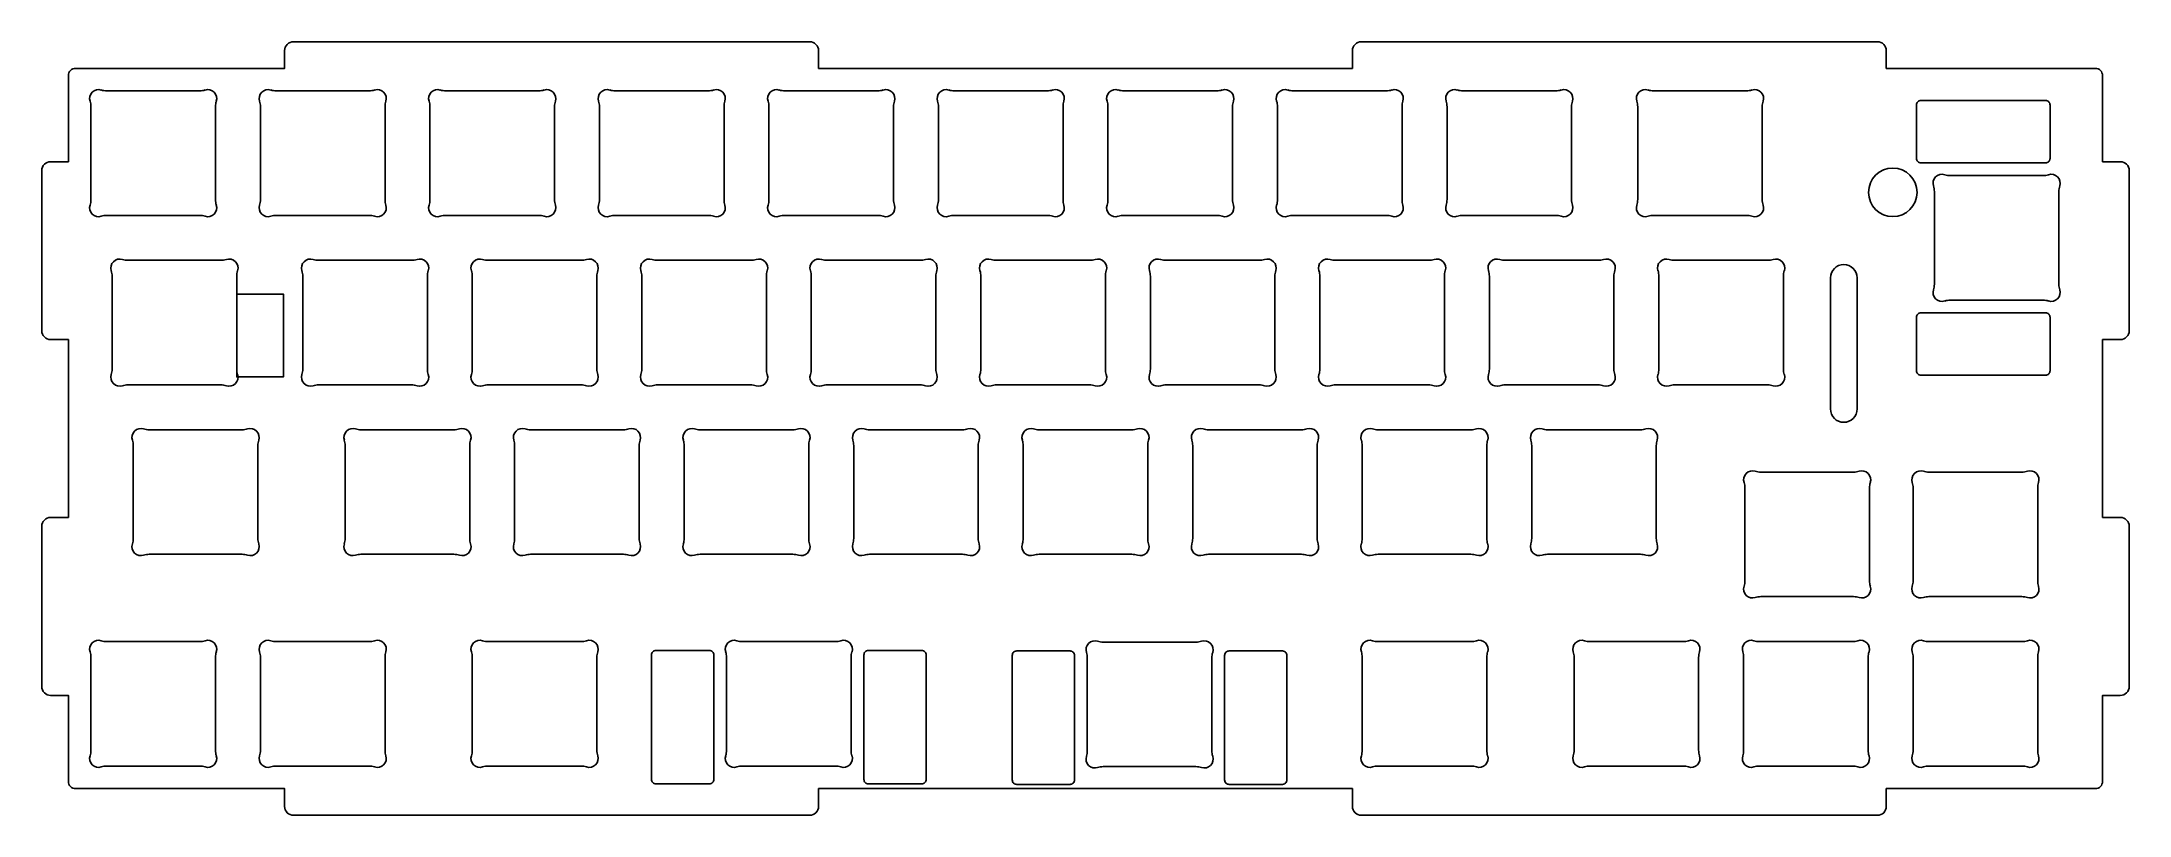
# Model space of a CAD drawing. Header units: millimetres. Extents: x -113 to 121, y -157 to -70.
import ezdxf

# ---------------------------------------------------------------- set-up
doc = ezdxf.new("R2010")
doc.units = ezdxf.units.MM
doc.header["$MEASUREMENT"] = 0

msp = doc.modelspace()

# ---------------------------------------------------------------- linework, layer by layer
at = {"color": 244, "true_color": 0x991b1e}
for p, q in [((-107.58, -77.2), (-107.58, -87.64)), ((-105.8, -75.42), (-95.36, -75.42)), ((-93.58, -77.2), (-93.58, -87.64)), ((-88.53, -77.2), (-88.53, -87.64)), ((-86.75, -75.42), (-76.31, -75.42)), ((-74.53, -77.2), (-74.53, -87.64)), ((-69.48, -77.2), (-69.48, -87.64)), ((-67.7, -75.42), (-57.26, -75.42)), ((-55.48, -77.2), (-55.48, -87.64)), ((-50.43, -77.2), (-50.43, -87.64)), ((-48.65, -75.42), (-38.21, -75.42)), ((-36.43, -77.2), (-36.43, -87.64)), ((-31.38, -77.2), (-31.38, -87.64)), ((-29.6, -75.42), (-19.16, -75.42)), ((-17.38, -77.2), (-17.38, -87.64)), ((-12.33, -77.2), (-12.33, -87.64)), ((-10.55, -75.42), (-0.11, -75.42)), ((1.67, -77.2), (1.67, -87.64)), ((6.72, -77.2), (6.72, -87.64)), ((8.5, -75.42), (18.94, -75.42)), ((20.72, -77.2), (20.72, -87.64)), ((25.77, -77.2), (25.77, -87.64)), ((27.55, -75.42), (37.99, -75.42)), ((39.77, -77.2), (39.77, -87.64)), ((44.82, -77.2), (44.82, -87.64)), ((46.6, -75.42), (57.04, -75.42)), ((58.82, -77.2), (58.82, -87.64)), ((66.25, -77.2), (66.25, -87.64)), ((68.03, -75.42), (78.47, -75.42)), ((80.25, -77.2), (80.25, -87.64)), ((99.59, -86.73), (99.59, -97.17)), ((101.37, -84.95), (111.81, -84.95)), ((113.59, -86.73), (113.59, -97.17)), ((-105.8, -89.42), (-105.2, -89.42)), ((-105.2, -89.42), (-96.84, -89.42)), ((-96.84, -89.42), (-95.36, -89.42)), ((-86.75, -89.42), (-76.31, -89.42)), ((-67.7, -89.42), (-57.26, -89.42)), ((-48.65, -89.42), (-38.21, -89.42)), ((-29.6, -89.42), (-19.16, -89.42)), ((-10.55, -89.42), (-0.11, -89.42)), ((8.5, -89.42), (18.94, -89.42)), ((27.55, -89.42), (37.99, -89.42)), ((46.6, -89.42), (57.04, -89.42)), ((68.03, -89.42), (68.64, -89.42)), ((68.64, -89.42), (76.99, -89.42)), ((76.99, -89.42), (78.47, -89.42)), ((-103.42, -94.47), (-92.98, -94.47)), ((-81.99, -94.47), (-71.55, -94.47)), ((-62.94, -94.47), (-52.5, -94.47)), ((-43.89, -94.47), (-33.45, -94.47)), ((-24.84, -94.47), (-14.4, -94.47)), ((-5.79, -94.47), (4.65, -94.47)), ((13.26, -94.47), (23.7, -94.47)), ((32.31, -94.47), (42.75, -94.47)), ((51.36, -94.47), (61.8, -94.47)), ((70.41, -94.47), (80.85, -94.47)), ((-105.2, -96.25), (-105.2, -106.69)), ((-91.2, -96.25), (-91.2, -106.69)), ((-83.77, -96.25), (-83.77, -106.69)), ((-69.77, -96.25), (-69.77, -106.69)), ((-64.72, -96.25), (-64.72, -106.69)), ((-50.72, -96.25), (-50.72, -106.69)), ((-45.67, -96.25), (-45.67, -106.69)), ((-31.67, -96.25), (-31.67, -106.69)), ((-26.62, -96.25), (-26.62, -106.69)), ((-12.62, -96.25), (-12.62, -106.69)), ((-7.57, -96.25), (-7.57, -106.69)), ((6.43, -96.25), (6.43, -106.69)), ((11.48, -96.25), (11.48, -106.69)), ((25.48, -96.25), (25.48, -106.69)), ((30.53, -96.25), (30.53, -106.69)), ((44.53, -96.25), (44.53, -106.69)), ((49.58, -96.25), (49.58, -106.69)), ((63.58, -96.25), (63.58, -106.69)), ((68.63, -96.25), (68.63, -106.69)), ((82.63, -96.25), (82.63, -106.69)), ((101.37, -98.95), (101.97, -98.95)), ((101.97, -98.95), (110.33, -98.95)), ((110.33, -98.95), (111.81, -98.95)), ((-103.42, -108.47), (-92.98, -108.47)), ((-81.99, -108.47), (-71.55, -108.47)), ((-62.94, -108.47), (-52.5, -108.47)), ((-43.89, -108.47), (-33.45, -108.47)), ((-24.84, -108.47), (-14.4, -108.47)), ((-5.79, -108.47), (4.65, -108.47)), ((13.26, -108.47), (23.7, -108.47)), ((32.31, -108.47), (42.75, -108.47)), ((51.36, -108.47), (61.8, -108.47)), ((70.41, -108.47), (80.85, -108.47)), ((-101.04, -113.52), (-90.6, -113.52)), ((-77.23, -113.52), (-66.79, -113.52)), ((-58.18, -113.52), (-47.74, -113.52)), ((-39.13, -113.52), (-28.69, -113.52)), ((-20.08, -113.52), (-9.64, -113.52)), ((-1.03, -113.52), (9.41, -113.52)), ((18.02, -113.52), (28.46, -113.52)), ((37.07, -113.52), (47.51, -113.52)), ((56.12, -113.52), (66.56, -113.52)), ((-102.82, -115.3), (-102.82, -125.74)), ((-88.82, -115.3), (-88.82, -125.74)), ((-79.01, -115.3), (-79.01, -125.74)), ((-65.01, -115.3), (-65.01, -125.74)), ((-59.96, -115.3), (-59.96, -125.74)), ((-45.96, -115.3), (-45.96, -125.74)), ((-40.91, -115.3), (-40.91, -125.74)), ((-26.91, -115.3), (-26.91, -125.74)), ((-21.86, -115.3), (-21.86, -125.74)), ((-7.86, -115.3), (-7.86, -125.74)), ((-2.81, -115.3), (-2.81, -125.74)), ((11.19, -115.3), (11.19, -125.74)), ((16.24, -115.3), (16.24, -125.74)), ((30.24, -115.3), (30.24, -125.74)), ((35.29, -115.3), (35.29, -125.74)), ((49.29, -115.3), (49.29, -125.74)), ((54.34, -115.3), (54.34, -125.74)), ((68.34, -115.3), (68.34, -125.74)), ((80.08, -118.28), (90.52, -118.28)), ((98.98, -118.28), (109.43, -118.28)), ((78.3, -120.06), (78.3, -130.5)), ((92.3, -120.06), (92.3, -130.5)), ((97.2, -120.06), (97.2, -130.5)), ((111.2, -120.06), (111.2, -130.5)), ((-101.04, -127.52), (-100.43, -127.52)), ((-100.43, -127.52), (-92.08, -127.52)), ((-92.08, -127.52), (-90.6, -127.52)), ((-77.23, -127.52), (-66.79, -127.52)), ((-58.18, -127.52), (-47.74, -127.52)), ((-39.13, -127.52), (-28.69, -127.52)), ((-20.08, -127.52), (-9.64, -127.52)), ((-1.03, -127.52), (9.41, -127.52)), ((18.02, -127.52), (28.46, -127.52)), ((37.07, -127.52), (47.51, -127.52)), ((56.12, -127.52), (66.56, -127.52)), ((80.08, -132.28), (90.52, -132.28)), ((98.98, -132.28), (109.43, -132.28)), ((-105.8, -137.33), (-95.36, -137.33)), ((-86.75, -137.33), (-76.31, -137.33)), ((-62.94, -137.33), (-52.5, -137.33)), ((-34.37, -137.33), (-23.92, -137.33)), ((6.17, -137.39), (16.61, -137.39)), ((37.07, -137.33), (47.51, -137.33)), ((60.88, -137.33), (71.33, -137.33)), ((79.93, -137.33), (90.38, -137.33)), ((98.98, -137.33), (109.43, -137.33)), ((-107.58, -139.11), (-107.58, -149.55)), ((-93.58, -139.11), (-93.58, -149.55)), ((-88.53, -139.11), (-88.53, -149.55)), ((-74.53, -139.11), (-74.53, -149.55)), ((-64.72, -139.11), (-64.72, -149.55)), ((-50.72, -139.11), (-50.72, -149.55)), ((-36.15, -139.11), (-36.15, -149.55)), ((-22.15, -139.11), (-22.15, -149.55)), ((4.39, -139.17), (4.39, -149.61)), ((18.39, -139.17), (18.39, -149.61)), ((35.29, -139.11), (35.29, -149.55)), ((49.29, -139.11), (49.29, -149.55)), ((59.1, -139.11), (59.1, -149.55)), ((73.1, -139.11), (73.1, -149.55)), ((78.15, -139.11), (78.15, -149.55)), ((92.15, -139.11), (92.15, -149.55)), ((97.2, -139.11), (97.2, -149.55)), ((111.2, -139.11), (111.2, -149.55)), ((-105.8, -151.33), (-95.36, -151.33)), ((-86.75, -151.33), (-76.31, -151.33)), ((-62.94, -151.33), (-62.33, -151.33)), ((-62.33, -151.33), (-53.98, -151.33)), ((-53.98, -151.33), (-52.5, -151.33)), ((-34.37, -151.33), (-33.76, -151.33)), ((-33.76, -151.33), (-25.4, -151.33)), ((-25.4, -151.33), (-23.92, -151.33)), ((6.17, -151.39), (6.78, -151.39)), ((6.78, -151.39), (15.14, -151.39)), ((15.14, -151.39), (16.61, -151.39)), ((37.07, -151.33), (37.68, -151.33)), ((37.68, -151.33), (46.04, -151.33)), ((46.04, -151.33), (47.51, -151.33)), ((60.88, -151.33), (71.33, -151.33)), ((79.93, -151.33), (90.38, -151.33)), ((98.98, -151.33), (109.43, -151.33))]:
    msp.add_line(p, q, dxfattribs=at)
for points in [[(-110.11, -153.06, 0.414214), (-109.31, -153.86), (-85.81, -153.86), (-85.81, -155.86, 0.414214), (-84.81, -156.86), (-26.81, -156.86, 0.414214), (-25.81, -155.86), (-25.81, -153.86), (34.19, -153.86), (34.19, -155.86, 0.414214), (35.19, -156.86), (93.19, -156.86, 0.414214), (94.19, -155.86), (94.19, -153.86), (117.69, -153.86, 0.414214), (118.49, -153.06), (118.49, -143.38), (120.49, -143.38, 0.414214), (121.49, -142.38), (121.49, -124.38, 0.414214), (120.49, -123.38), (118.49, -123.38), (118.49, -103.38), (120.49, -103.38, 0.414214), (121.49, -102.38), (121.49, -84.38, 0.414214), (120.49, -83.38), (118.49, -83.38), (118.49, -73.7, 0.414214), (117.69, -72.9), (94.19, -72.9), (94.19, -70.9, 0.414214), (93.19, -69.9), (35.19, -69.9, 0.414214), (34.19, -70.9), (34.19, -72.9), (-25.81, -72.9), (-25.81, -70.9, 0.414214), (-26.81, -69.9), (-84.81, -69.9, 0.414214), (-85.81, -70.9), (-85.81, -72.9), (-109.31, -72.9, 0.414214), (-110.11, -73.7), (-110.11, -83.38), (-112.11, -83.38, 0.414214), (-113.11, -84.38), (-113.11, -102.38, 0.414214), (-112.11, -103.38), (-110.11, -103.38), (-110.11, -123.38), (-112.11, -123.38, 0.414214), (-113.11, -124.38), (-113.11, -142.38, 0.414214), (-112.11, -143.38), (-110.11, -143.38)], [(112.59, -77.01, 0.414214), (112.09, -76.51), (98.09, -76.51, 0.414214), (97.59, -77.01), (97.59, -83.01, 0.414214), (98.09, -83.51), (112.09, -83.51, 0.414214), (112.59, -83.01)], [(90.91, -96.45), (90.91, -111.18, -1), (87.91, -111.18), (87.91, -96.45, -1)], [(112.59, -100.88, 0.414214), (112.09, -100.38), (98.09, -100.38, 0.414214), (97.59, -100.88), (97.59, -106.88, 0.414214), (98.09, -107.38), (112.09, -107.38, 0.414214), (112.59, -106.88)], [(-44.08, -138.33, 0.414214), (-44.58, -138.83), (-44.58, -152.83, 0.414214), (-44.08, -153.33), (-38.08, -153.33, 0.414214), (-37.58, -152.83), (-37.58, -138.83, 0.414214), (-38.08, -138.33)], [(-20.21, -138.33, 0.414214), (-20.71, -138.83), (-20.71, -152.83, 0.414214), (-20.21, -153.33), (-14.21, -153.33, 0.414214), (-13.71, -152.83), (-13.71, -138.83, 0.414214), (-14.21, -138.33)], [(-3.54, -138.39, 0.414214), (-4.04, -138.89), (-4.04, -152.89, 0.414214), (-3.54, -153.39), (2.46, -153.39, 0.414214), (2.96, -152.89), (2.96, -138.89, 0.414214), (2.46, -138.39)], [(20.33, -138.39, 0.414214), (19.83, -138.89), (19.83, -152.89, 0.414214), (20.33, -153.39), (26.33, -153.39, 0.414214), (26.83, -152.89), (26.83, -138.89, 0.414214), (26.33, -138.39)]]:
    msp.add_lwpolyline(points, format="xyb", close=True, dxfattribs=at)
at = {"color": 244, "linetype": 'Continuous', "true_color": 0x991b1e}
msp.add_lwpolyline([(-91.2, -98.26), (-85.94, -98.26), (-85.94, -107.57), (-91.2, -107.57)], close=True, dxfattribs=at)
msp.add_circle((94.92, -86.83), 2.73, dxfattribs=at)
at = {"color": 244, "true_color": 0x991b1e}
for centre, radius, start, end in [((-106.73, -76.28), 1, 72.0237, 197.9763), ((-109.58, -77.2), 2, 0, 17.9763), ((-105.8, -73.42), 2, 252.0237, 270), ((-95.36, -73.42), 2, 270, 287.9763), ((-94.44, -76.28), 1, 342.0237, 107.9763), ((-91.58, -77.2), 2, 162.0237, 180), ((-87.68, -76.28), 1, 72.0237, 197.9763), ((-90.53, -77.2), 2, 0, 17.9763), ((-86.75, -73.42), 2, 252.0237, 270), ((-76.31, -73.42), 2, 270, 287.9763), ((-75.39, -76.28), 1, 342.0237, 107.9763), ((-72.53, -77.2), 2, 162.0237, 180), ((-68.63, -76.28), 1, 72.0237, 197.9763), ((-71.48, -77.2), 2, 0, 17.9763), ((-67.7, -73.42), 2, 252.0237, 270), ((-57.26, -73.42), 2, 270, 287.9763), ((-56.34, -76.28), 1, 342.0237, 107.9763), ((-53.48, -77.2), 2, 162.0237, 180), ((-49.58, -76.28), 1, 72.0237, 197.9763), ((-52.43, -77.2), 2, 0, 17.9763), ((-48.65, -73.42), 2, 252.0237, 270), ((-38.21, -73.42), 2, 270, 287.9763), ((-37.29, -76.28), 1, 342.0237, 107.9763), ((-34.43, -77.2), 2, 162.0237, 180), ((-30.53, -76.28), 1, 72.0237, 197.9763), ((-33.38, -77.2), 2, 0, 17.9763), ((-29.6, -73.42), 2, 252.0237, 270), ((-19.16, -73.42), 2, 270, 287.9763), ((-18.24, -76.28), 1, 342.0237, 107.9763), ((-15.38, -77.2), 2, 162.0237, 180), ((-11.48, -76.28), 1, 72.0237, 197.9763), ((-14.33, -77.2), 2, 0, 17.9763), ((-10.55, -73.42), 2, 252.0237, 270), ((-0.11, -73.42), 2, 270, 287.9763), ((0.81, -76.28), 1, 342.0237, 107.9763), ((3.67, -77.2), 2, 162.0237, 180), ((7.57, -76.28), 1, 72.0237, 197.9763), ((4.72, -77.2), 2, 0, 17.9763), ((8.5, -73.42), 2, 252.0237, 270), ((18.94, -73.42), 2, 270, 287.9763), ((19.86, -76.28), 1, 342.0237, 107.9763), ((22.72, -77.2), 2, 162.0237, 180), ((26.62, -76.28), 1, 72.0237, 197.9763), ((23.77, -77.2), 2, 0, 17.9763), ((27.55, -73.42), 2, 252.0237, 270), ((37.99, -73.42), 2, 270, 287.9763), ((38.91, -76.28), 1, 342.0237, 107.9763), ((41.77, -77.2), 2, 162.0237, 180), ((45.67, -76.28), 1, 72.0237, 197.9763), ((42.82, -77.2), 2, 0, 17.9763), ((46.6, -73.42), 2, 252.0237, 270), ((57.04, -73.42), 2, 270, 287.9763), ((57.96, -76.28), 1, 342.0237, 107.9763), ((60.82, -77.2), 2, 162.0237, 180), ((67.1, -76.28), 1, 72.0237, 197.9763), ((64.25, -77.2), 2, 0, 17.9763), ((68.03, -73.42), 2, 252.0237, 270), ((78.47, -73.42), 2, 270, 287.9763), ((79.4, -76.28), 1, 342.0237, 107.9763), ((82.25, -77.2), 2, 162.0237, 180), ((100.44, -85.8), 1, 72.0237, 197.9763), ((97.59, -86.73), 2, 0, 17.9763), ((101.37, -82.95), 2, 252.0237, 270), ((111.81, -82.95), 2, 270, 287.9763), ((112.73, -85.8), 1, 342.0237, 107.9763), ((115.59, -86.73), 2, 162.0237, 180), ((-106.73, -88.57), 1, 162.0237, 287.9763), ((-109.58, -87.64), 2, 342.0237, 0), ((-94.44, -88.57), 1, 252.0237, 17.9763), ((-91.58, -87.64), 2, 180, 197.9763), ((-87.68, -88.57), 1, 162.0237, 287.9763), ((-90.53, -87.64), 2, 342.0237, 0), ((-75.39, -88.57), 1, 252.0237, 17.9763), ((-72.53, -87.64), 2, 180, 197.9763), ((-68.63, -88.57), 1, 162.0237, 287.9763), ((-71.48, -87.64), 2, 342.0237, 0), ((-56.34, -88.57), 1, 252.0237, 17.9763), ((-53.48, -87.64), 2, 180, 197.9763), ((-49.58, -88.57), 1, 162.0237, 287.9763), ((-52.43, -87.64), 2, 342.0237, 0), ((-37.29, -88.57), 1, 252.0237, 17.9763), ((-34.43, -87.64), 2, 180, 197.9763), ((-30.53, -88.57), 1, 162.0237, 287.9763), ((-33.38, -87.64), 2, 342.0237, 0), ((-18.24, -88.57), 1, 252.0237, 17.9763), ((-15.38, -87.64), 2, 180, 197.9763), ((-11.48, -88.57), 1, 162.0237, 287.9763), ((-14.33, -87.64), 2, 342.0237, 0), ((0.81, -88.57), 1, 252.0237, 17.9763), ((3.67, -87.64), 2, 180, 197.9763), ((7.57, -88.57), 1, 162.0237, 287.9763), ((4.72, -87.64), 2, 342.0237, 0), ((19.86, -88.57), 1, 252.0237, 17.9763), ((22.72, -87.64), 2, 180, 197.9763), ((26.62, -88.57), 1, 162.0237, 287.9763), ((23.77, -87.64), 2, 342.0237, 0), ((38.91, -88.57), 1, 252.0237, 17.9763), ((41.77, -87.64), 2, 180, 197.9763), ((45.67, -88.57), 1, 162.0237, 287.9763), ((42.82, -87.64), 2, 342.0237, 0), ((57.96, -88.57), 1, 252.0237, 17.9763), ((60.82, -87.64), 2, 180, 197.9763), ((67.1, -88.57), 1, 162.0237, 287.9763), ((64.25, -87.64), 2, 342.0237, 0), ((79.4, -88.57), 1, 252.0237, 17.9763), ((82.25, -87.64), 2, 180, 197.9763), ((-105.8, -91.42), 2, 90, 107.9763), ((-95.36, -91.42), 2, 72.0237, 90), ((-86.75, -91.42), 2, 90, 107.9763), ((-76.31, -91.42), 2, 72.0237, 90), ((-67.7, -91.42), 2, 90, 107.9763), ((-57.26, -91.42), 2, 72.0237, 90), ((-48.65, -91.42), 2, 90, 107.9763), ((-38.21, -91.42), 2, 72.0237, 90), ((-29.6, -91.42), 2, 90, 107.9763), ((-19.16, -91.42), 2, 72.0237, 90), ((-10.55, -91.42), 2, 90, 107.9763), ((-0.11, -91.42), 2, 72.0237, 90), ((8.5, -91.42), 2, 90, 107.9763), ((18.94, -91.42), 2, 72.0237, 90), ((27.55, -91.42), 2, 90, 107.9763), ((37.99, -91.42), 2, 72.0237, 90), ((46.6, -91.42), 2, 90, 107.9763), ((57.04, -91.42), 2, 72.0237, 90), ((68.03, -91.42), 2, 90, 107.9763), ((78.47, -91.42), 2, 72.0237, 90), ((-104.35, -95.33), 1, 72.0237, 197.9763), ((-107.2, -96.25), 2, 0, 17.9763), ((-103.42, -92.47), 2, 252.0237, 270), ((-92.98, -92.47), 2, 270, 287.9763), ((-92.05, -95.33), 1, 342.0237, 107.9763), ((-89.2, -96.25), 2, 162.0237, 180), ((-82.92, -95.33), 1, 72.0237, 197.9763), ((-85.77, -96.25), 2, 0, 17.9763), ((-81.99, -92.47), 2, 252.0237, 270), ((-71.55, -92.47), 2, 270, 287.9763), ((-70.62, -95.33), 1, 342.0237, 107.9763), ((-67.77, -96.25), 2, 162.0237, 180), ((-63.87, -95.33), 1, 72.0237, 197.9763), ((-66.72, -96.25), 2, 0, 17.9763), ((-62.94, -92.47), 2, 252.0237, 270), ((-52.5, -92.47), 2, 270, 287.9763), ((-51.57, -95.33), 1, 342.0237, 107.9763), ((-48.72, -96.25), 2, 162.0237, 180), ((-44.82, -95.33), 1, 72.0237, 197.9763), ((-47.67, -96.25), 2, 0, 17.9763), ((-43.89, -92.47), 2, 252.0237, 270), ((-33.45, -92.47), 2, 270, 287.9763), ((-32.52, -95.33), 1, 342.0237, 107.9763), ((-29.67, -96.25), 2, 162.0237, 180), ((-25.77, -95.33), 1, 72.0237, 197.9763), ((-28.62, -96.25), 2, 0, 17.9763), ((-24.84, -92.47), 2, 252.0237, 270), ((-14.4, -92.47), 2, 270, 287.9763), ((-13.47, -95.33), 1, 342.0237, 107.9763), ((-10.62, -96.25), 2, 162.0237, 180), ((-6.72, -95.33), 1, 72.0237, 197.9763), ((-9.57, -96.25), 2, 0, 17.9763), ((-5.79, -92.47), 2, 252.0237, 270), ((4.65, -92.47), 2, 270, 287.9763), ((5.58, -95.33), 1, 342.0237, 107.9763), ((8.43, -96.25), 2, 162.0237, 180), ((12.33, -95.33), 1, 72.0237, 197.9763), ((9.48, -96.25), 2, 0, 17.9763), ((13.26, -92.47), 2, 252.0237, 270), ((23.7, -92.47), 2, 270, 287.9763), ((24.62, -95.33), 1, 342.0237, 107.9763), ((27.48, -96.25), 2, 162.0237, 180), ((31.38, -95.33), 1, 72.0237, 197.9763), ((28.53, -96.25), 2, 0, 17.9763), ((32.31, -92.47), 2, 252.0237, 270), ((42.75, -92.47), 2, 270, 287.9763), ((43.67, -95.33), 1, 342.0237, 107.9763), ((46.53, -96.25), 2, 162.0237, 180), ((50.43, -95.33), 1, 72.0237, 197.9763), ((47.58, -96.25), 2, 0, 17.9763), ((51.36, -92.47), 2, 252.0237, 270), ((61.8, -92.47), 2, 270, 287.9763), ((62.73, -95.33), 1, 342.0237, 107.9763), ((65.58, -96.25), 2, 162.0237, 180), ((69.48, -95.33), 1, 72.0237, 197.9763), ((66.63, -96.25), 2, 0, 17.9763), ((70.41, -92.47), 2, 252.0237, 270), ((80.85, -92.47), 2, 270, 287.9763), ((81.78, -95.33), 1, 342.0237, 107.9763), ((84.63, -96.25), 2, 162.0237, 180), ((100.44, -98.09), 1, 162.0237, 287.9763), ((97.59, -97.17), 2, 342.0237, 0), ((112.73, -98.09), 1, 252.0237, 17.9763), ((115.59, -97.17), 2, 180, 197.9763), ((101.37, -100.95), 2, 90, 107.9763), ((111.81, -100.95), 2, 72.0237, 90), ((-104.35, -107.62), 1, 162.0237, 287.9763), ((-107.2, -106.69), 2, 342.0237, 0), ((-92.05, -107.62), 1, 252.0237, 17.9763), ((-89.2, -106.69), 2, 180, 197.9763), ((-82.92, -107.62), 1, 162.0237, 287.9763), ((-85.77, -106.69), 2, 342.0237, 0), ((-70.62, -107.62), 1, 252.0237, 17.9763), ((-67.77, -106.69), 2, 180, 197.9763), ((-63.87, -107.62), 1, 162.0237, 287.9763), ((-66.72, -106.69), 2, 342.0237, 0), ((-51.57, -107.62), 1, 252.0237, 17.9763), ((-48.72, -106.69), 2, 180, 197.9763), ((-44.82, -107.62), 1, 162.0237, 287.9763), ((-47.67, -106.69), 2, 342.0237, 0), ((-32.52, -107.62), 1, 252.0237, 17.9763), ((-29.67, -106.69), 2, 180, 197.9763), ((-25.77, -107.62), 1, 162.0237, 287.9763), ((-28.62, -106.69), 2, 342.0237, 0), ((-13.47, -107.62), 1, 252.0237, 17.9763), ((-10.62, -106.69), 2, 180, 197.9763), ((-6.72, -107.62), 1, 162.0237, 287.9763), ((-9.57, -106.69), 2, 342.0237, 0), ((5.58, -107.62), 1, 252.0237, 17.9763), ((8.43, -106.69), 2, 180, 197.9763), ((12.33, -107.62), 1, 162.0237, 287.9763), ((9.48, -106.69), 2, 342.0237, 0), ((24.62, -107.62), 1, 252.0237, 17.9763), ((27.48, -106.69), 2, 180, 197.9763), ((31.38, -107.62), 1, 162.0237, 287.9763), ((28.53, -106.69), 2, 342.0237, 0), ((43.67, -107.62), 1, 252.0237, 17.9763), ((46.53, -106.69), 2, 180, 197.9763), ((50.43, -107.62), 1, 162.0237, 287.9763), ((47.58, -106.69), 2, 342.0237, 0), ((62.73, -107.62), 1, 252.0237, 17.9763), ((65.58, -106.69), 2, 180, 197.9763), ((69.48, -107.62), 1, 162.0237, 287.9763), ((66.63, -106.69), 2, 342.0237, 0), ((81.78, -107.62), 1, 252.0237, 17.9763), ((84.63, -106.69), 2, 180, 197.9763), ((-103.42, -110.47), 2, 90, 107.9763), ((-92.98, -110.47), 2, 72.0237, 90), ((-81.99, -110.47), 2, 90, 107.9763), ((-71.55, -110.47), 2, 72.0237, 90), ((-62.94, -110.47), 2, 90, 107.9763), ((-52.5, -110.47), 2, 72.0237, 90), ((-43.89, -110.47), 2, 90, 107.9763), ((-33.45, -110.47), 2, 72.0237, 90), ((-24.84, -110.47), 2, 90, 107.9763), ((-14.4, -110.47), 2, 72.0237, 90), ((-5.79, -110.47), 2, 90, 107.9763), ((4.65, -110.47), 2, 72.0237, 90), ((13.26, -110.47), 2, 90, 107.9763), ((23.7, -110.47), 2, 72.0237, 90), ((32.31, -110.47), 2, 90, 107.9763), ((42.75, -110.47), 2, 72.0237, 90), ((51.36, -110.47), 2, 90, 107.9763), ((61.8, -110.47), 2, 72.0237, 90), ((70.41, -110.47), 2, 90, 107.9763), ((80.85, -110.47), 2, 72.0237, 90), ((-101.97, -114.38), 1, 72.0237, 197.9763), ((-104.82, -115.3), 2, 0, 17.9763), ((-101.04, -111.52), 2, 252.0237, 270), ((-90.6, -111.52), 2, 270, 287.9763), ((-89.67, -114.38), 1, 342.0237, 107.9763), ((-86.82, -115.3), 2, 162.0237, 180), ((-78.15, -114.38), 1, 72.0237, 197.9763), ((-81.01, -115.3), 2, 0, 17.9763), ((-77.23, -111.52), 2, 252.0237, 270), ((-66.79, -111.52), 2, 270, 287.9763), ((-65.86, -114.38), 1, 342.0237, 107.9763), ((-63.01, -115.3), 2, 162.0237, 180), ((-59.1, -114.38), 1, 72.0237, 197.9763), ((-61.96, -115.3), 2, 0, 17.9763), ((-58.18, -111.52), 2, 252.0237, 270), ((-47.74, -111.52), 2, 270, 287.9763), ((-46.81, -114.38), 1, 342.0237, 107.9763), ((-43.96, -115.3), 2, 162.0237, 180), ((-40.05, -114.38), 1, 72.0237, 197.9763), ((-42.91, -115.3), 2, 0, 17.9763), ((-39.13, -111.52), 2, 252.0237, 270), ((-28.69, -111.52), 2, 270, 287.9763), ((-27.76, -114.38), 1, 342.0237, 107.9763), ((-24.91, -115.3), 2, 162.0237, 180), ((-21, -114.38), 1, 72.0237, 197.9763), ((-23.86, -115.3), 2, 0, 17.9763), ((-20.08, -111.52), 2, 252.0237, 270), ((-9.64, -111.52), 2, 270, 287.9763), ((-8.71, -114.38), 1, 342.0237, 107.9763), ((-5.86, -115.3), 2, 162.0237, 180), ((-1.95, -114.38), 1, 72.0237, 197.9763), ((-4.81, -115.3), 2, 0, 17.9763), ((-1.03, -111.52), 2, 252.0237, 270), ((9.41, -111.52), 2, 270, 287.9763), ((10.34, -114.38), 1, 342.0237, 107.9763), ((13.19, -115.3), 2, 162.0237, 180), ((17.09, -114.38), 1, 72.0237, 197.9763), ((14.24, -115.3), 2, 0, 17.9763), ((18.02, -111.52), 2, 252.0237, 270), ((28.46, -111.52), 2, 270, 287.9763), ((29.39, -114.38), 1, 342.0237, 107.9763), ((32.24, -115.3), 2, 162.0237, 180), ((36.14, -114.38), 1, 72.0237, 197.9763), ((33.29, -115.3), 2, 0, 17.9763), ((37.07, -111.52), 2, 252.0237, 270), ((47.51, -111.52), 2, 270, 287.9763), ((48.44, -114.38), 1, 342.0237, 107.9763), ((51.29, -115.3), 2, 162.0237, 180), ((55.2, -114.38), 1, 72.0237, 197.9763), ((52.34, -115.3), 2, 0, 17.9763), ((56.12, -111.52), 2, 252.0237, 270), ((66.56, -111.52), 2, 270, 287.9763), ((67.49, -114.38), 1, 342.0237, 107.9763), ((70.34, -115.3), 2, 162.0237, 180), ((79.15, -119.14), 1, 72.0237, 197.9763), ((76.3, -120.06), 2, 0, 17.9763), ((80.08, -116.28), 2, 252.0237, 270), ((90.52, -116.28), 2, 270, 287.9763), ((91.44, -119.14), 1, 342.0237, 107.9763), ((94.3, -120.06), 2, 162.0237, 180), ((98.06, -119.14), 1, 72.0237, 197.9763), ((95.2, -120.06), 2, 0, 17.9763), ((98.98, -116.28), 2, 252.0237, 270), ((109.43, -116.28), 2, 270, 287.9763), ((110.35, -119.14), 1, 342.0237, 107.9763), ((113.2, -120.06), 2, 162.0237, 180), ((-101.97, -126.67), 1, 162.0237, 287.9763), ((-104.82, -125.74), 2, 342.0237, 0), ((-89.67, -126.67), 1, 252.0237, 17.9763), ((-86.82, -125.74), 2, 180, 197.9763), ((-78.15, -126.67), 1, 162.0237, 287.9763), ((-81.01, -125.74), 2, 342.0237, 0), ((-65.86, -126.67), 1, 252.0237, 17.9763), ((-63.01, -125.74), 2, 180, 197.9763), ((-59.1, -126.67), 1, 162.0237, 287.9763), ((-61.96, -125.74), 2, 342.0237, 0), ((-46.81, -126.67), 1, 252.0237, 17.9763), ((-43.96, -125.74), 2, 180, 197.9763), ((-40.05, -126.67), 1, 162.0237, 287.9763), ((-42.91, -125.74), 2, 342.0237, 0), ((-27.76, -126.67), 1, 252.0237, 17.9763), ((-24.91, -125.74), 2, 180, 197.9763), ((-21, -126.67), 1, 162.0237, 287.9763), ((-23.86, -125.74), 2, 342.0237, 0), ((-8.71, -126.67), 1, 252.0237, 17.9763), ((-5.86, -125.74), 2, 180, 197.9763), ((-1.95, -126.67), 1, 162.0237, 287.9763), ((-4.81, -125.74), 2, 342.0237, 0), ((10.34, -126.67), 1, 252.0237, 17.9763), ((13.19, -125.74), 2, 180, 197.9763), ((17.09, -126.67), 1, 162.0237, 287.9763), ((14.24, -125.74), 2, 342.0237, 0), ((29.39, -126.67), 1, 252.0237, 17.9763), ((32.24, -125.74), 2, 180, 197.9763), ((36.14, -126.67), 1, 162.0237, 287.9763), ((33.29, -125.74), 2, 342.0237, 0), ((48.44, -126.67), 1, 252.0237, 17.9763), ((51.29, -125.74), 2, 180, 197.9763), ((55.2, -126.67), 1, 162.0237, 287.9763), ((52.34, -125.74), 2, 342.0237, 0), ((67.49, -126.67), 1, 252.0237, 17.9763), ((70.34, -125.74), 2, 180, 197.9763), ((-101.04, -129.52), 2, 90, 107.9763), ((-90.6, -129.52), 2, 72.0237, 90), ((-77.23, -129.52), 2, 90, 107.9763), ((-66.79, -129.52), 2, 72.0237, 90), ((-58.18, -129.52), 2, 90, 107.9763), ((-47.74, -129.52), 2, 72.0237, 90), ((-39.13, -129.52), 2, 90, 107.9763), ((-28.69, -129.52), 2, 72.0237, 90), ((-20.08, -129.52), 2, 90, 107.9763), ((-9.64, -129.52), 2, 72.0237, 90), ((-1.03, -129.52), 2, 90, 107.9763), ((9.41, -129.52), 2, 72.0237, 90), ((18.02, -129.52), 2, 90, 107.9763), ((28.46, -129.52), 2, 72.0237, 90), ((37.07, -129.52), 2, 90, 107.9763), ((47.51, -129.52), 2, 72.0237, 90), ((56.12, -129.52), 2, 90, 107.9763), ((66.56, -129.52), 2, 72.0237, 90), ((79.15, -131.43), 1, 162.0237, 287.9763), ((76.3, -130.5), 2, 342.0237, 0), ((91.44, -131.43), 1, 252.0237, 17.9763), ((94.3, -130.5), 2, 180, 197.9763), ((98.06, -131.43), 1, 162.0237, 287.9763), ((95.2, -130.5), 2, 342.0237, 0), ((110.35, -131.43), 1, 252.0237, 17.9763), ((113.2, -130.5), 2, 180, 197.9763), ((80.08, -134.28), 2, 90, 107.9763), ((90.52, -134.28), 2, 72.0237, 90), ((98.98, -134.28), 2, 90, 107.9763), ((109.43, -134.28), 2, 72.0237, 90), ((-106.73, -138.19), 1, 72.0237, 197.9763), ((-105.8, -135.33), 2, 252.0237, 270), ((-95.36, -135.33), 2, 270, 287.9763), ((-94.44, -138.19), 1, 342.0237, 107.9763), ((-87.68, -138.19), 1, 72.0237, 197.9763), ((-86.75, -135.33), 2, 252.0237, 270), ((-76.31, -135.33), 2, 270, 287.9763), ((-75.39, -138.19), 1, 342.0237, 107.9763), ((-63.87, -138.19), 1, 72.0237, 197.9763), ((-62.94, -135.33), 2, 252.0237, 270), ((-52.5, -135.33), 2, 270, 287.9763), ((-51.57, -138.19), 1, 342.0237, 107.9763), ((-35.29, -138.19), 1, 72.0237, 197.9763), ((-34.37, -135.33), 2, 252.0237, 270), ((-23.92, -135.33), 2, 270, 287.9763), ((-23, -138.19), 1, 342.0237, 107.9763), ((5.25, -138.25), 1, 72.0237, 197.9763), ((6.17, -135.39), 2, 252.0237, 270), ((16.61, -135.39), 2, 270, 287.9763), ((17.54, -138.25), 1, 342.0237, 107.9763), ((36.15, -138.19), 1, 72.0237, 197.9763), ((37.07, -135.33), 2, 252.0237, 270), ((47.51, -135.33), 2, 270, 287.9763), ((48.44, -138.19), 1, 342.0237, 107.9763), ((59.96, -138.19), 1, 72.0237, 197.9763), ((60.88, -135.33), 2, 252.0237, 270), ((71.33, -135.33), 2, 270, 287.9763), ((72.25, -138.19), 1, 342.0237, 107.9763), ((79.01, -138.19), 1, 72.0237, 197.9763), ((79.93, -135.33), 2, 252.0237, 270), ((90.38, -135.33), 2, 270, 287.9763), ((91.3, -138.19), 1, 342.0237, 107.9763), ((98.06, -138.19), 1, 72.0237, 197.9763), ((98.98, -135.33), 2, 252.0237, 270), ((109.43, -135.33), 2, 270, 287.9763), ((110.35, -138.19), 1, 342.0237, 107.9763), ((-109.58, -139.11), 2, 0, 17.9763), ((-91.58, -139.11), 2, 162.0237, 180), ((-90.53, -139.11), 2, 0, 17.9763), ((-72.53, -139.11), 2, 162.0237, 180), ((-66.72, -139.11), 2, 0, 17.9763), ((-48.72, -139.11), 2, 162.0237, 180), ((-38.15, -139.11), 2, 0, 17.9763), ((-20.15, -139.11), 2, 162.0237, 180), ((2.39, -139.17), 2, 0, 17.9763), ((20.39, -139.17), 2, 162.0237, 180), ((33.29, -139.11), 2, 0, 17.9763), ((51.29, -139.11), 2, 162.0237, 180), ((57.1, -139.11), 2, 0, 17.9763), ((75.1, -139.11), 2, 162.0237, 180), ((76.15, -139.11), 2, 0, 17.9763), ((94.15, -139.11), 2, 162.0237, 180), ((95.2, -139.11), 2, 0, 17.9763), ((113.2, -139.11), 2, 162.0237, 180), ((-109.58, -149.55), 2, 342.0237, 0), ((-91.58, -149.55), 2, 180, 197.9763), ((-90.53, -149.55), 2, 342.0237, 0), ((-72.53, -149.55), 2, 180, 197.9763), ((-66.72, -149.55), 2, 342.0237, 0), ((-48.72, -149.55), 2, 180, 197.9763), ((-38.15, -149.55), 2, 342.0237, 0), ((-20.15, -149.55), 2, 180, 197.9763), ((2.39, -149.61), 2, 342.0237, 0), ((20.39, -149.61), 2, 180, 197.9763), ((33.29, -149.55), 2, 342.0237, 0), ((51.29, -149.55), 2, 180, 197.9763), ((57.1, -149.55), 2, 342.0237, 0), ((75.1, -149.55), 2, 180, 197.9763), ((76.15, -149.55), 2, 342.0237, 0), ((94.15, -149.55), 2, 180, 197.9763), ((95.2, -149.55), 2, 342.0237, 0), ((113.2, -149.55), 2, 180, 197.9763), ((-106.73, -150.48), 1, 162.0237, 287.9763), ((-105.8, -153.33), 2, 90, 107.9763), ((-95.36, -153.33), 2, 72.0237, 90), ((-94.44, -150.48), 1, 252.0237, 17.9763), ((-87.68, -150.48), 1, 162.0237, 287.9763), ((-86.75, -153.33), 2, 90, 107.9763), ((-76.31, -153.33), 2, 72.0237, 90), ((-75.39, -150.48), 1, 252.0237, 17.9763), ((-63.87, -150.48), 1, 162.0237, 287.9763), ((-62.94, -153.33), 2, 90, 107.9763), ((-52.5, -153.33), 2, 72.0237, 90), ((-51.57, -150.48), 1, 252.0237, 17.9763), ((-35.29, -150.48), 1, 162.0237, 287.9763), ((-34.37, -153.33), 2, 90, 107.9763), ((-23.92, -153.33), 2, 72.0237, 90), ((-23, -150.48), 1, 252.0237, 17.9763), ((5.25, -150.54), 1, 162.0237, 287.9763), ((6.17, -153.39), 2, 90, 107.9763), ((16.61, -153.39), 2, 72.0237, 90), ((17.54, -150.54), 1, 252.0237, 17.9763), ((36.15, -150.48), 1, 162.0237, 287.9763), ((37.07, -153.33), 2, 90, 107.9763), ((47.51, -153.33), 2, 72.0237, 90), ((48.44, -150.48), 1, 252.0237, 17.9763), ((59.96, -150.48), 1, 162.0237, 287.9763), ((60.88, -153.33), 2, 90, 107.9763), ((71.33, -153.33), 2, 72.0237, 90), ((72.25, -150.48), 1, 252.0237, 17.9763), ((79.01, -150.48), 1, 162.0237, 287.9763), ((79.93, -153.33), 2, 90, 107.9763), ((90.38, -153.33), 2, 72.0237, 90), ((91.3, -150.48), 1, 252.0237, 17.9763), ((98.06, -150.48), 1, 162.0237, 287.9763), ((98.98, -153.33), 2, 90, 107.9763), ((109.43, -153.33), 2, 72.0237, 90), ((110.35, -150.48), 1, 252.0237, 17.9763)]:
    msp.add_arc(centre, radius, start, end, dxfattribs=at)

doc.saveas('drawing.dxf')
